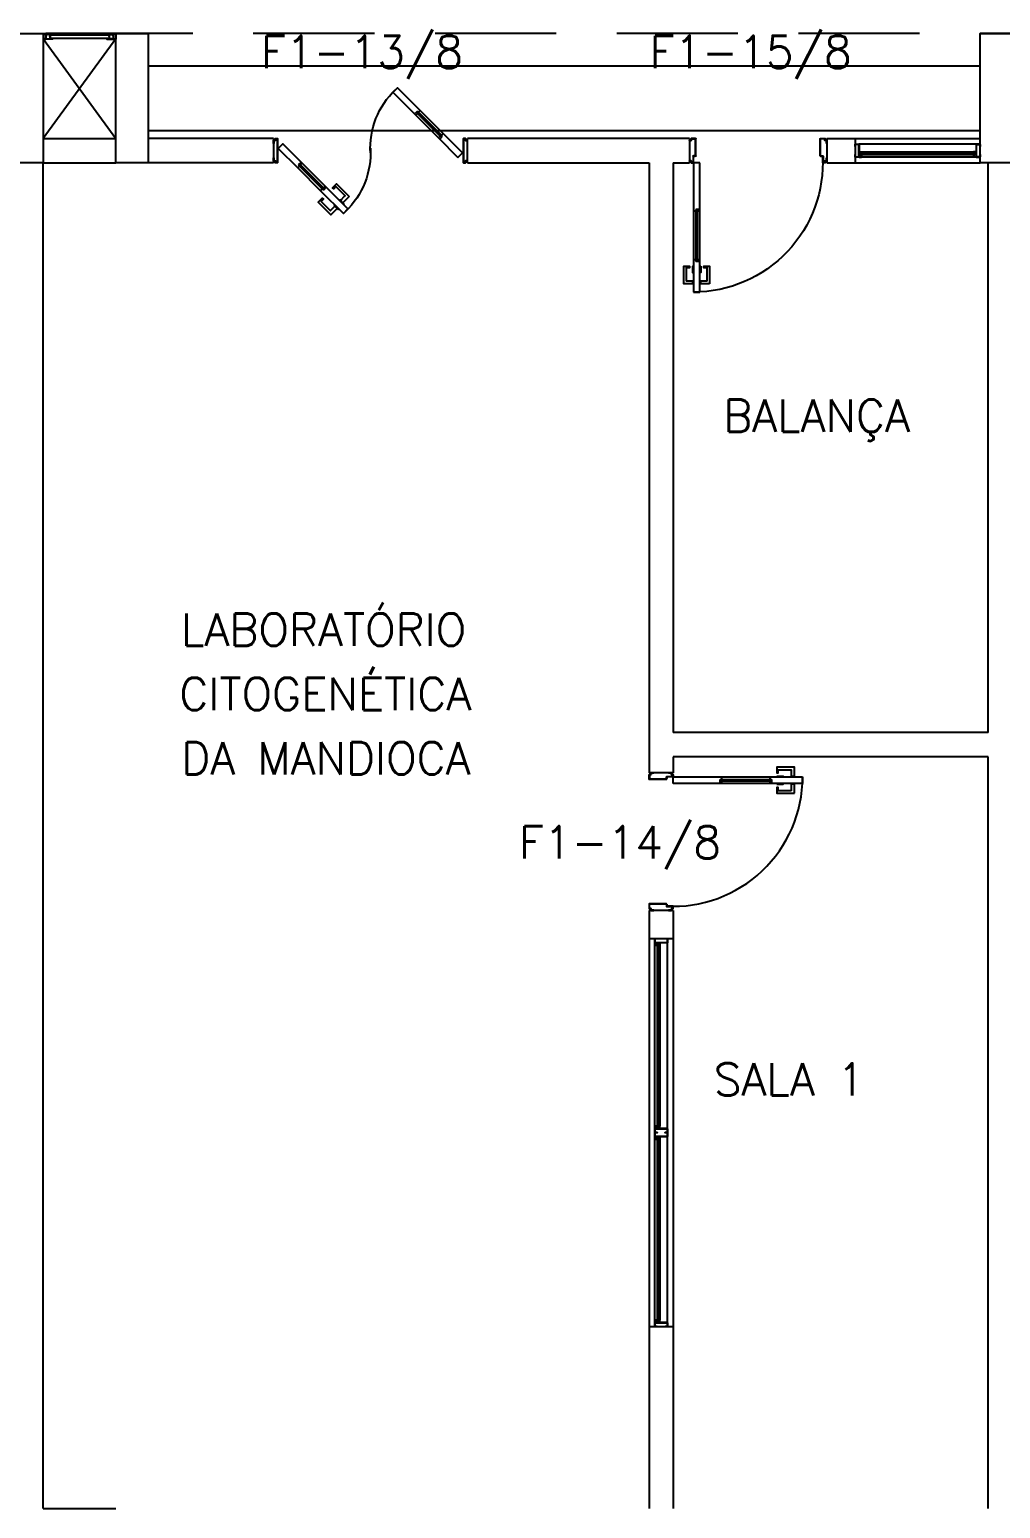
# Model space of a CAD drawing. Header units: millimetres. Extents: x 2801 to 3319, y 1187 to 1422.
# Drawn here: x 2978.44 to 2984.45, y 1314.35 to 1323.5 of the extents above; entities that cross this region are included whole.
import ezdxf

# ---------------------------------------------------------------- set-up
doc = ezdxf.new("R2010")
doc.units = ezdxf.units.MM
doc.linetypes.add('HIDDEN', pattern=[0.375, 0.25, -0.125])
for name, color, linetype in [('AR-ALV', 2, 'Continuous'), ('AR-ESQ', 1, 'Continuous'), ('AR-ESTC', 3, 'Continuous'), ('AR-PEITORIL', 1, 'Continuous'), ('AR-PORTA', 1, 'Continuous'), ('AR-PROJ', 1, 'HIDDEN'), ('AR-SHAFT', 1, 'Continuous'), ('DT-ESQ-BAGUETE-C', 2, 'Continuous'), ('DT-ESQ-BAGUETE-V', 1, 'Continuous'), ('DT-ESQ-CHAPA DOBRADA-V', 1, 'Continuous'), ('DT-ESQ-MARCO-V', 1, 'Continuous'), ('DT-ESQ-PERFIL CADEIRA-C', 2, 'Continuous'), ('DT-ESQ-PERFIL CADEIRA-V', 1, 'Continuous'), ('DT-ESQ-PERFIL U-C', 2, 'Continuous'), ('DT-ESQ-VENEZIANA-C', 2, 'Continuous'), ('DT-ESQ-VENEZIANA-V', 2, 'Continuous'), ('DT-ESQ-VIDRO-C', 2, 'Continuous'), ('ENDEREÇO', 2, 'Continuous'), ('maçaneta', 1, 'Continuous'), ('mov', 1, 'Continuous'), ('PM-PERFIL U-C', 2, 'Continuous'), ('PM-VIDRO', 1, 'Continuous'), ('pm1', 2, 'Continuous'), ('pm2', 2, 'Continuous'), ('TEXTO', 2, 'Continuous')]:
    doc.layers.add(name, color=color, linetype=linetype)
doc.styles.add('UNB-100', font='simplex.shx', dxfattribs={"height": 0.2})
doc.styles.add('UNB1-100', font='simplex.shx', dxfattribs={"height": 0.2})

# ---------------------------------------------------------------- blocks, each defined once
blk = doc.blocks.new('EF05-P')
at = {"layer": 'DT-ESQ-BAGUETE-C', "ltscale": 0.1}
blk.add_lwpolyline([(0.039, -0.05), (0.0255, -0.05), (0.0255, -0.0485), (0.039, -0.0485), (0.039, -0.0365), (0.0255, -0.0365), (0.0255, -0.035), (0.039, -0.035, -0.414214), (0.0405, -0.0365), (0.0405, -0.0485, -0.414214)], format="xyb", close=True, dxfattribs=at)
at = {"layer": 'DT-ESQ-BAGUETE-C', "color": 2, "ltscale": 0.1}
blk.add_lwpolyline([(1.161, -0.05), (1.1745, -0.05), (1.1745, -0.0485), (1.161, -0.0485), (1.161, -0.0365), (1.1745, -0.0365), (1.1745, -0.035), (1.161, -0.035, 0.414214), (1.1595, -0.0365), (1.1595, -0.0485, 0.414214)], format="xyb", close=True, dxfattribs=at)
at = {"layer": 'DT-ESQ-BAGUETE-V', "color": 2, "ltscale": 0.1}
blk.add_line((1.161, -0.05), (0.039, -0.05), dxfattribs=at)
at = {"layer": 'DT-ESQ-CHAPA DOBRADA-V', "color": 2, "ltscale": 0.1}
blk.add_line((1.16, -0.067), (0.04, -0.067), dxfattribs=at)
at = {"layer": 'DT-ESQ-MARCO-V', "color": 1, "ltscale": 0.1}
for p, q in [((0.0235, -0.035), (1.1765, -0.035)), ((0.0235, -0.115), (1.1765, -0.115))]:
    blk.add_line(p, q, dxfattribs=at)
at = {"layer": 'DT-ESQ-PERFIL U-C', "color": 2, "ltscale": 0.1}
for points in [[(0.025, -0.0655), (0.025, -0.0655, 0.414214), (0.0235, -0.067), (0.0235, -0.1135), (0.0015, -0.1135), (0.0015, -0.1), (0, -0.1), (0, -0.1135, 0.414214), (0.0015, -0.115), (0.0235, -0.115, 0.414214), (0.025, -0.1135), (0.025, -0.067), (0.04, -0.067, 1), (0.04, -0.064), (0.025, -0.064), (0.025, -0.0365, 0.414214), (0.0235, -0.035), (0.0015, -0.035, 0.414214), (0, -0.0365), (0, -0.05), (0.0015, -0.05), (0.0015, -0.0365), (0.0235, -0.0365), (0.0235, -0.064, 0.414214), (0.025, -0.0655), (0.04, -0.0655)], [(1.175, -0.0655), (1.175, -0.0655, -0.414214), (1.1765, -0.067), (1.1765, -0.1135), (1.1985, -0.1135), (1.1985, -0.1), (1.2, -0.1), (1.2, -0.1135, -0.414214), (1.1985, -0.115), (1.1765, -0.115, -0.414214), (1.175, -0.1135), (1.175, -0.067), (1.16, -0.067, -1), (1.16, -0.064), (1.175, -0.064), (1.175, -0.0365, -0.414214), (1.1765, -0.035), (1.1985, -0.035, -0.414214), (1.2, -0.0365), (1.2, -0.05), (1.1985, -0.05), (1.1985, -0.0365), (1.1765, -0.0365), (1.1765, -0.064, -0.414214), (1.175, -0.0655), (1.16, -0.0655)]]:
    blk.add_lwpolyline(points, format="xyb", dxfattribs=at)
at = {"layer": 'DT-ESQ-VIDRO-C', "color": 2, "ltscale": 0.1}
blk.add_lwpolyline([(0.027, -0.062), (0.027, -0.052), (1.173, -0.052), (1.173, -0.062)], close=True, dxfattribs=at)
blk = doc.blocks.new('EF01-P')
at = {"layer": 'DT-ESQ-BAGUETE-C', "ltscale": 0.1}
for points in [[(0.0015, 0.035), (0.015, 0.035), (0.015, 0.0335), (0.0015, 0.0335), (0.0015, 0.005), (0.015, 0.005), (0.015, 0.0035), (0.0015, 0.0035, -0.414214), (0, 0.005), (0, 0.0335, -0.414214)], [(0.4485, 0.035), (0.435, 0.035), (0.435, 0.0335), (0.4485, 0.0335), (0.4485, 0.005), (0.435, 0.005), (0.435, 0.0035), (0.4485, 0.0035, 0.414214), (0.45, 0.005), (0.45, 0.0335, 0.414214)]]:
    blk.add_lwpolyline(points, format="xyb", close=True, dxfattribs=at)
at = {"layer": 'DT-ESQ-PERFIL CADEIRA-C', "color": 2, "ltscale": 0.1}
for points in [[(0.01, 0.0015), (0.01, 0.003), (0.0015, 0.003, 1), (0.0015, 0), (0.015, 0, 0.414214), (0.0165, 0.0015), (0.0165, 0.0335), (0.043, 0.0335)], [(0.407, 0.0065), (0.432, 0.0065), (0.432, 0.0165), (0.4335, 0.0165), (0.4335, 0.0065, -0.414214), (0.432, 0.005), (0.407, 0.005), (0.3935, 0.005, -1), (0.3935, 0.008), (0.407, 0.008), (0.407, 0.02), (0.407, 0.032), (0.3935, 0.032, -1), (0.3935, 0.035), (0.407, 0.035), (0.4335, 0.035, -0.414214), (0.435, 0.0335), (0.435, 0.0015), (0.4485, 0.0015)]]:
    blk.add_lwpolyline(points, format="xyb", dxfattribs=at)
at = {"layer": 'DT-ESQ-PERFIL CADEIRA-C', "ltscale": 0.1}
for points in [[(0.043, 0.0065), (0.018, 0.0065), (0.018, 0.0165), (0.0165, 0.0165), (0.0165, 0.0065, 0.414214), (0.018, 0.005), (0.043, 0.005), (0.0565, 0.005, 1), (0.0565, 0.008), (0.043, 0.008), (0.043, 0.02), (0.043, 0.032), (0.0565, 0.032, 1), (0.0565, 0.035), (0.043, 0.035), (0.0165, 0.035, 0.414214), (0.015, 0.0335), (0.015, 0.0015), (0.0015, 0.0015)], [(0.0415, 0.02), (0.0415, 0.032, -0.414214), (0.043, 0.0335), (0.0565, 0.0335)], [(0.0415, 0.02), (0.0415, 0.008, 0.414214), (0.043, 0.0065), (0.0565, 0.0065)], [(0.4085, 0.02), (0.4085, 0.032, 0.414214), (0.407, 0.0335), (0.3935, 0.0335)], [(0.4085, 0.02), (0.4085, 0.008, -0.414214), (0.407, 0.0065), (0.3935, 0.0065)], [(0.44, 0.0015), (0.44, 0.003), (0.4485, 0.003, -1), (0.4485, 0), (0.435, 0, -0.414214), (0.4335, 0.0015), (0.4335, 0.0335), (0.407, 0.0335)]]:
    blk.add_lwpolyline(points, format="xyb", dxfattribs=at)
at = {"layer": 'DT-ESQ-PERFIL CADEIRA-V', "ltscale": 0.1}
blk.add_line((0.015, 0), (0.435, 0), dxfattribs=at)
at = {"layer": 'DT-ESQ-VENEZIANA-C', "ltscale": 0.1}
for p, q in [((0.043, 0.0105), (0.407, 0.0105)), ((0.043, 0.009), (0.407, 0.009))]:
    blk.add_line(p, q, dxfattribs=at)
at = {"layer": 'DT-ESQ-VENEZIANA-V', "ltscale": 0.1}
blk.add_line((0.043, 0.031), (0.407, 0.031), dxfattribs=at)
blk = doc.blocks.new('EF04A-P')
at = {"layer": 'DT-ESQ-BAGUETE-C', "ltscale": 0.1}
for points in [[(0.039, -0.05), (0.0255, -0.05), (0.0255, -0.0485), (0.039, -0.0485), (0.039, -0.0365), (0.0255, -0.0365), (0.0255, -0.035), (0.039, -0.035, -0.414214), (0.0405, -0.0365), (0.0405, -0.0485, -0.414214)], [(0.736, -0.05), (0.7495, -0.05), (0.7495, -0.0485), (0.736, -0.0485), (0.736, -0.0365), (0.7495, -0.0365), (0.7495, -0.035), (0.736, -0.035, 0.414214), (0.7345, -0.0365), (0.7345, -0.0485, 0.414214)]]:
    blk.add_lwpolyline(points, format="xyb", close=True, dxfattribs=at)
at = {"layer": 'DT-ESQ-BAGUETE-V', "ltscale": 0.1}
blk.add_line((0.736, -0.05), (0.039, -0.05), dxfattribs=at)
at = {"layer": 'DT-ESQ-CHAPA DOBRADA-V', "ltscale": 0.1}
blk.add_line((0.735, -0.067), (0.04, -0.067), dxfattribs=at)
at = {"layer": 'DT-ESQ-MARCO-V', "ltscale": 0.1}
for p, q in [((0.0235, -0.035), (0.7515, -0.035)), ((0.0235, -0.115), (0.7515, -0.115))]:
    blk.add_line(p, q, dxfattribs=at)
at = {"layer": 'DT-ESQ-PERFIL U-C', "ltscale": 0.1}
for points in [[(0.025, -0.0655), (0.025, -0.0655, 0.414214), (0.0235, -0.067), (0.0235, -0.1135), (0.0015, -0.1135), (0.0015, -0.1), (0, -0.1), (0, -0.1135, 0.414214), (0.0015, -0.115), (0.0235, -0.115, 0.414214), (0.025, -0.1135), (0.025, -0.067), (0.04, -0.067, 1), (0.04, -0.064), (0.025, -0.064), (0.025, -0.0365, 0.414214), (0.0235, -0.035), (0.0015, -0.035, 0.414214), (0, -0.0365), (0, -0.05), (0.0015, -0.05), (0.0015, -0.0365), (0.0235, -0.0365), (0.0235, -0.064, 0.414214), (0.025, -0.0655), (0.04, -0.0655)], [(0.75, -0.0655), (0.75, -0.0655, -0.414214), (0.7515, -0.067), (0.7515, -0.1135), (0.7735, -0.1135), (0.7735, -0.1), (0.775, -0.1), (0.775, -0.1135, -0.414214), (0.7735, -0.115), (0.7515, -0.115, -0.414214), (0.75, -0.1135), (0.75, -0.067), (0.735, -0.067, -1), (0.735, -0.064), (0.75, -0.064), (0.75, -0.0365, -0.414214), (0.7515, -0.035), (0.7735, -0.035, -0.414214), (0.775, -0.0365), (0.775, -0.05), (0.7735, -0.05), (0.7735, -0.0365), (0.7515, -0.0365), (0.7515, -0.064, -0.414214), (0.75, -0.0655), (0.735, -0.0655)]]:
    blk.add_lwpolyline(points, format="xyb", dxfattribs=at)
at = {"layer": 'DT-ESQ-VIDRO-C', "ltscale": 0.1}
blk.add_lwpolyline([(0.027, -0.062), (0.027, -0.052), (0.748, -0.052), (0.748, -0.062)], close=True, dxfattribs=at)
blk = doc.blocks.new('PM7B')
at = {"layer": 'maçaneta'}
for points in [[(0.7317, -0.2081), (0.7706, -0.247), (0.7848, -0.2329), (0.7576, -0.2056, -0.414214), (0.7576, -0.2035), (0.8131, -0.148), (0.8272, -0.1622), (0.8343, -0.1551), (0.8095, -0.1303)], [(0.806, -0.2824), (0.8449, -0.3213), (0.9227, -0.2435), (0.8979, -0.2187), (0.8908, -0.2258), (0.905, -0.2399), (0.8495, -0.2954, -0.414214), (0.8474, -0.2954), (0.8201, -0.2682)], [(0.8449, -0.3213), (0.806, -0.2824), (0.8201, -0.2682), (0.8474, -0.2954, 0.414214), (0.8495, -0.2954), (0.905, -0.2399), (0.8908, -0.2258), (0.8979, -0.2187), (0.9227, -0.2435)]]:
    blk.add_lwpolyline(points, format="xyb", close=True, dxfattribs=at)
for points in [[(0.7918, -0.2258), (0.7636, -0.2541), (0.7671, -0.2576), (0.7954, -0.2293)], [(0.7918, -0.2258), (0.7636, -0.2541), (0.7671, -0.2576), (0.7954, -0.2293)], [(0.8272, -0.2612), (0.7989, -0.2894), (0.7954, -0.2859), (0.8237, -0.2576)], [(0.8272, -0.2612), (0.7989, -0.2894), (0.7954, -0.2859), (0.8237, -0.2576)]]:
    blk.add_lwpolyline(points, close=True, dxfattribs=at)
at = {"layer": 'mov'}
for centre, start, end in [((0.0994, 0.0888), 356.80287, 46.39924), ((1.1006, 0.0612), 176.80287, 226.39924)]:
    blk.add_arc(centre, 0.5014, start, end, dxfattribs=at)
at = {"layer": 'PM-PERFIL U-C'}
for p, q in [((0, 0.12), (0, 0.1385)), ((0.002, 0.12), (0, 0.12)), ((0.0015, 0.14), (0.01, 0.14)), ((0.0105, 0.138), (0.002, 0.138)), ((0.002, 0.138), (0.002, 0.12)), ((0.01, 0.14), (0.01, 0.1485)), ((0.0115, 0.15), (0.0235, 0.15)), ((0.023, 0.148), (0.012, 0.148)), ((0.012, 0.148), (0.012, 0.1395)), ((0.023, 0.148), (0.023, 0.002)), ((0.025, 0.1485), (0.025, 0.0015)), ((1.175, 0.1485), (1.175, 0.0015)), ((1.1885, 0.15), (1.1765, 0.15)), ((1.177, 0.148), (1.188, 0.148)), ((1.177, 0.148), (1.177, 0.002)), ((1.188, 0.148), (1.188, 0.1395)), ((1.1895, 0.138), (1.198, 0.138)), ((1.19, 0.14), (1.19, 0.1485)), ((1.1985, 0.14), (1.19, 0.14)), ((1.198, 0.138), (1.198, 0.12)), ((1.198, 0.12), (1.2, 0.12)), ((1.2, 0.12), (1.2, 0.1385)), ((0, 0.0115), (0, 0.03)), ((0, 0.03), (0.002, 0.03)), ((0.01, 0.01), (0.0015, 0.01)), ((0.002, 0.03), (0.002, 0.012)), ((0.002, 0.012), (0.0105, 0.012)), ((0.01, 0.0015), (0.01, 0.01)), ((0.0235, 0), (0.0115, 0)), ((0.012, 0.0105), (0.012, 0.002)), ((0.012, 0.002), (0.023, 0.002)), ((1.1765, 0), (1.1885, 0)), ((1.188, 0.002), (1.177, 0.002)), ((1.188, 0.0105), (1.188, 0.002)), ((1.198, 0.012), (1.1895, 0.012)), ((1.19, 0.01), (1.1985, 0.01)), ((1.19, 0.0015), (1.19, 0.01)), ((1.198, 0.03), (1.198, 0.012)), ((1.2, 0.03), (1.198, 0.03)), ((1.2, 0.0115), (1.2, 0.03))]:
    blk.add_line(p, q, dxfattribs=at)
for centre, start, end in [((0.0015, 0.1385), 90, 180), ((0.0115, 0.1485), 90, 180), ((0.0105, 0.1395), 270, 0), ((0.0235, 0.1485), 0, 90), ((1.1765, 0.1485), 90, 180), ((1.1895, 0.1395), 180, 270), ((1.1885, 0.1485), 0, 90), ((1.1985, 0.1385), 0, 90), ((0.0015, 0.0115), 180, 270), ((0.0115, 0.0015), 180, 270), ((0.0105, 0.0105), 0, 90), ((0.0235, 0.0015), 269.93864, 0), ((1.1765, 0.0015), 180, 270.06136), ((1.1895, 0.0105), 90, 180), ((1.1885, 0.0015), 270, 0), ((1.1985, 0.0115), 270, 0)]:
    blk.add_arc(centre, 0.0015, start, end, dxfattribs=at)
at = {"layer": 'PM-VIDRO'}
for p, q in [((0.1607, 0.1707), (0.3021, 0.3122)), ((0.3092, 0.3051), (0.1677, 0.1637)), ((0.8908, -0.1551), (1.0323, -0.0137)), ((1.0393, -0.0207), (0.8979, -0.1622))]:
    blk.add_line(p, q, dxfattribs=at)
at = {"layer": 'pm1'}
for p, q in [((0.3021, 0.3122), (0.2915, 0.3228)), ((0.3021, 0.3122), (0.3092, 0.3192)), ((0.3268, 0.3016), (0.3092, 0.3192)), ((0.3162, 0.3122), (0.3092, 0.3051)), ((0.3198, 0.2945), (0.3092, 0.3051)), ((0.3268, 0.3016), (0.3198, 0.2945)), ((0.0296, 0.0609), (0.1501, 0.1813)), ((0.1783, 0.1531), (0.0579, 0.0326)), ((0.1501, 0.1813), (0.1607, 0.1707)), ((0.1536, 0.1637), (0.1607, 0.1707)), ((0.1713, 0.146), (0.1536, 0.1637)), ((0.1677, 0.1637), (0.1607, 0.1566)), ((0.1677, 0.1637), (0.1783, 0.1531)), ((0.1783, 0.1531), (0.1713, 0.146)), ((0.0579, 0.0326), (0.0296, 0.0609)), ((1.0217, -0.0031), (1.0287, 0.004)), ((1.0287, 0.004), (1.0464, -0.0137)), ((1.0323, -0.0137), (1.0393, -0.0066)), ((1.0464, -0.0137), (1.0393, -0.0207)), ((0.8732, -0.1516), (0.8802, -0.1445)), ((0.8732, -0.1516), (0.8908, -0.1692)), ((0.8802, -0.1445), (0.8908, -0.1551)), ((0.8838, -0.1622), (0.8908, -0.1551)), ((0.8979, -0.1622), (0.8908, -0.1692)), ((0.8979, -0.1622), (0.9085, -0.1728))]:
    blk.add_line(p, q, dxfattribs=at)
for points in [[(0.2915, 0.3228), (0.4329, 0.4642), (0.4612, 0.4359), (0.3198, 0.2945)], [(1.0323, -0.0137), (1.0217, -0.0031), (1.1421, 0.1174), (1.1704, 0.0891), (1.0499, -0.0313), (1.0393, -0.0207)], [(0.9085, -0.1728), (0.7671, -0.3142), (0.7388, -0.2859), (0.8732, -0.1516)]]:
    blk.add_lwpolyline(points, dxfattribs=at)
at = {"layer": 'pm2'}
for p, q in [((0.1501, 0.1813), (0.2915, 0.3228)), ((0.3198, 0.2945), (0.1783, 0.1531)), ((0.8802, -0.1445), (1.0217, -0.0031)), ((1.0499, -0.0313), (0.9085, -0.1728))]:
    blk.add_line(p, q, dxfattribs=at)
blk = doc.blocks.new('PM3V')
at = {"layer": 'maçaneta'}
for points in [[(0.02, 0.9), (-0.035, 0.9), (-0.035, 0.79), (0, 0.79), (0, 0.8), (-0.02, 0.8), (-0.02, 0.8785, -0.414214), (-0.0185, 0.88), (0.02, 0.88)], [(0.125, 0.9), (0.07, 0.9), (0.07, 0.88), (0.1085, 0.88, -0.414214), (0.11, 0.8785), (0.11, 0.8), (0.09, 0.8), (0.09, 0.79), (0.125, 0.79)]]:
    blk.add_lwpolyline(points, format="xyb", close=True, dxfattribs=at)
for points in [[(0.02, 0.79), (0.02, 0.83), (0.025, 0.83), (0.025, 0.79)], [(0.07, 0.79), (0.07, 0.83), (0.065, 0.83), (0.065, 0.79)]]:
    blk.add_lwpolyline(points, close=True, dxfattribs=at)
at = {"layer": 'mov'}
blk.add_arc((0.025, 0.15), 0.8, 356.84716, 90, dxfattribs=at)
at = {"layer": 'PM-PERFIL U-C'}
for p, q in [((0, 0.12), (0, 0.1385)), ((0.002, 0.12), (0, 0.12)), ((0.0015, 0.14), (0.01, 0.14)), ((0.002, 0.138), (0.002, 0.12)), ((0.0105, 0.138), (0.002, 0.138)), ((0.01, 0.14), (0.01, 0.1485)), ((0.0115, 0.15), (0.0235, 0.15)), ((0.012, 0.148), (0.012, 0.1395)), ((0.023, 0.148), (0.012, 0.148)), ((0.023, 0.1085), (0.023, 0.148)), ((0.038, 0.107), (0.0245, 0.107)), ((0.025, 0.1485), (0.025, 0.109)), ((0.0385, 0.109), (0.025, 0.109)), ((0.038, 0.107), (0.038, 0.002)), ((0.04, 0.1075), (0.04, 0.0015)), ((0.81, 0.1075), (0.81, 0.0015)), ((0.8115, 0.109), (0.825, 0.109)), ((0.812, 0.107), (0.8255, 0.107)), ((0.812, 0.107), (0.812, 0.002)), ((0.825, 0.1485), (0.825, 0.109)), ((0.8385, 0.15), (0.8265, 0.15)), ((0.827, 0.148), (0.838, 0.148)), ((0.827, 0.1085), (0.827, 0.148)), ((0.838, 0.148), (0.838, 0.1395)), ((0.8395, 0.138), (0.848, 0.138)), ((0.84, 0.14), (0.84, 0.1485)), ((0.8485, 0.14), (0.84, 0.14)), ((0.848, 0.138), (0.848, 0.12)), ((0.848, 0.12), (0.85, 0.12)), ((0.85, 0.12), (0.85, 0.1385)), ((0, 0.03), (0.002, 0.03)), ((0, 0.0115), (0, 0.03)), ((0.01, 0.01), (0.0015, 0.01)), ((0.002, 0.03), (0.002, 0.012)), ((0.002, 0.012), (0.0105, 0.012)), ((0.01, 0.0015), (0.01, 0.01)), ((0.0385, 0), (0.0115, 0)), ((0.012, 0.0105), (0.012, 0.002)), ((0.012, 0.002), (0.038, 0.002)), ((0.8115, 0), (0.8385, 0)), ((0.838, 0.002), (0.812, 0.002)), ((0.838, 0.0105), (0.838, 0.002)), ((0.848, 0.012), (0.8395, 0.012)), ((0.84, 0.0015), (0.84, 0.01)), ((0.84, 0.01), (0.8485, 0.01)), ((0.85, 0.03), (0.848, 0.03)), ((0.848, 0.03), (0.848, 0.012)), ((0.85, 0.0115), (0.85, 0.03))]:
    blk.add_line(p, q, dxfattribs=at)
for centre, start, end in [((0.0015, 0.1385), 90, 180), ((0.0115, 0.1485), 90, 180), ((0.0105, 0.1395), 270, 0), ((0.0245, 0.1085), 180, 270), ((0.0235, 0.1485), 360, 90), ((0.0385, 0.1075), 0, 90), ((0.8115, 0.1075), 90, 180), ((0.8265, 0.1485), 90, 180), ((0.8255, 0.1085), 270, 0), ((0.8395, 0.1395), 180, 270), ((0.8385, 0.1485), 0, 90), ((0.8485, 0.1385), 0, 90), ((0.0015, 0.0115), 180, 270), ((0.0115, 0.0015), 180, 270), ((0.0105, 0.0105), 0, 90), ((0.0385, 0.0015), 269.93864, 0), ((0.8115, 0.0015), 180, 270.06136), ((0.8395, 0.0105), 90, 180), ((0.8385, 0.0015), 270, 0), ((0.8485, 0.0115), 270, 0)]:
    blk.add_arc(centre, 0.0015, start, end, dxfattribs=at)
at = {"layer": 'PM-VIDRO'}
for p, q in [((0.04, 0.45), (0.04, 0.75)), ((0.05, 0.75), (0.05, 0.45))]:
    blk.add_line(p, q, dxfattribs=at)
at = {"layer": 'pm1'}
for p, q in [((0.025, 0.95), (0.065, 0.95)), ((0.025, 0.75), (0.025, 0.95)), ((0.065, 0.95), (0.065, 0.76)), ((0.04, 0.75), (0.025, 0.75)), ((0.065, 0.76), (0.04, 0.76)), ((0.04, 0.75), (0.04, 0.76)), ((0.05, 0.76), (0.05, 0.75)), ((0.065, 0.75), (0.05, 0.75)), ((0.065, 0.76), (0.065, 0.75)), ((0.025, 0.15), (0.025, 0.45)), ((0.04, 0.45), (0.025, 0.45)), ((0.04, 0.44), (0.04, 0.45)), ((0.065, 0.44), (0.04, 0.44)), ((0.065, 0.45), (0.05, 0.45)), ((0.05, 0.45), (0.05, 0.44)), ((0.065, 0.45), (0.065, 0.44)), ((0.065, 0.44), (0.065, 0.15)), ((0.065, 0.15), (0.025, 0.15))]:
    blk.add_line(p, q, dxfattribs=at)
at = {"layer": 'pm2'}
for p, q in [((0.025, 0.45), (0.025, 0.75)), ((0.065, 0.75), (0.065, 0.45)), ((0.025, 0.15), (0.025, 0.109)), ((0.025, 0.109), (0.035, 0.109)), ((0.8252, 0.109), (0.8152, 0.109)), ((0.8152, 0), (0.8402, 0)), ((0.8402, 0.01), (0.8502, 0.01)), ((0.8402, 0), (0.8402, 0.01))]:
    blk.add_line(p, q, dxfattribs=at)
blk = doc.blocks.new('PM3V-B')
at = {"layer": 'maçaneta'}
for points in [[(0.02, 0.9), (-0.035, 0.9), (-0.035, 0.79), (0, 0.79), (0, 0.8), (-0.02, 0.8), (-0.02, 0.8785, -0.414214), (-0.0185, 0.88), (0.02, 0.88)], [(0.125, 0.9), (0.07, 0.9), (0.07, 0.88), (0.1085, 0.88, -0.414214), (0.11, 0.8785), (0.11, 0.8), (0.09, 0.8), (0.09, 0.79), (0.125, 0.79)]]:
    blk.add_lwpolyline(points, format="xyb", close=True, dxfattribs=at)
for points in [[(0.02, 0.79), (0.02, 0.83), (0.025, 0.83), (0.025, 0.79)], [(0.07, 0.79), (0.07, 0.83), (0.065, 0.83), (0.065, 0.79)]]:
    blk.add_lwpolyline(points, close=True, dxfattribs=at)
at = {"layer": 'mov'}
blk.add_arc((0.025, 0.15), 0.8, 356.84716, 90, dxfattribs=at)
at = {"layer": 'PM-PERFIL U-C'}
for p, q in [((0, 0.12), (0, 0.1385)), ((0.002, 0.12), (0, 0.12)), ((0.0015, 0.14), (0.01, 0.14)), ((0.002, 0.138), (0.002, 0.12)), ((0.0105, 0.138), (0.002, 0.138)), ((0.01, 0.14), (0.01, 0.1485)), ((0.0115, 0.15), (0.0235, 0.15)), ((0.012, 0.148), (0.012, 0.1395)), ((0.023, 0.148), (0.012, 0.148)), ((0.023, 0.1085), (0.023, 0.148)), ((0.038, 0.107), (0.0245, 0.107)), ((0.025, 0.15), (0.025, 0.109)), ((0.025, 0.1485), (0.025, 0.109)), ((0.025, 0.109), (0.035, 0.109)), ((0.0385, 0.109), (0.025, 0.109)), ((0.038, 0.107), (0.038, 0.002)), ((0.04, 0.1075), (0.04, 0.0015)), ((0.81, 0.1075), (0.81, 0.0015)), ((0.8115, 0.109), (0.825, 0.109)), ((0.812, 0.107), (0.8255, 0.107)), ((0.812, 0.107), (0.812, 0.002)), ((0.8252, 0.109), (0.8152, 0.109)), ((0.825, 0.1485), (0.825, 0.109)), ((0.8385, 0.15), (0.8265, 0.15)), ((0.827, 0.148), (0.838, 0.148)), ((0.827, 0.1085), (0.827, 0.148)), ((0.838, 0.148), (0.838, 0.1395)), ((0.8395, 0.138), (0.848, 0.138)), ((0.84, 0.14), (0.84, 0.1485)), ((0.8485, 0.14), (0.84, 0.14)), ((0.848, 0.138), (0.848, 0.12)), ((0.848, 0.12), (0.85, 0.12)), ((0.85, 0.12), (0.85, 0.1385)), ((0, 0.03), (0.002, 0.03)), ((0, 0.0115), (0, 0.03)), ((0.01, 0.01), (0.0015, 0.01)), ((0.002, 0.03), (0.002, 0.012)), ((0.002, 0.012), (0.0105, 0.012)), ((0.01, 0.0015), (0.01, 0.01)), ((0.0385, 0), (0.0115, 0)), ((0.012, 0.0105), (0.012, 0.002)), ((0.012, 0.002), (0.038, 0.002)), ((0.8115, 0), (0.8385, 0)), ((0.838, 0.002), (0.812, 0.002)), ((0.8152, 0), (0.8402, 0)), ((0.838, 0.0105), (0.838, 0.002)), ((0.848, 0.012), (0.8395, 0.012)), ((0.84, 0.0015), (0.84, 0.01)), ((0.84, 0.01), (0.8485, 0.01)), ((0.8402, 0.01), (0.8502, 0.01)), ((0.8402, 0), (0.8402, 0.01)), ((0.85, 0.03), (0.848, 0.03)), ((0.848, 0.03), (0.848, 0.012)), ((0.85, 0.0115), (0.85, 0.03))]:
    blk.add_line(p, q, dxfattribs=at)
for centre, start, end in [((0.0015, 0.1385), 90, 180), ((0.0115, 0.1485), 90, 180), ((0.0105, 0.1395), 270, 0), ((0.0245, 0.1085), 180, 270), ((0.0235, 0.1485), 360, 90), ((0.0385, 0.1075), 0, 90), ((0.8115, 0.1075), 90, 180), ((0.8265, 0.1485), 90, 180), ((0.8255, 0.1085), 270, 0), ((0.8395, 0.1395), 180, 270), ((0.8385, 0.1485), 0, 90), ((0.8485, 0.1385), 0, 90), ((0.0015, 0.0115), 180, 270), ((0.0115, 0.0015), 180, 270), ((0.0105, 0.0105), 0, 90), ((0.0385, 0.0015), 269.93864, 0), ((0.8115, 0.0015), 180, 270.06136), ((0.8395, 0.0105), 90, 180), ((0.8385, 0.0015), 270, 0), ((0.8485, 0.0115), 270, 0)]:
    blk.add_arc(centre, 0.0015, start, end, dxfattribs=at)
at = {"layer": 'PM-VIDRO'}
for p, q in [((0.04, 0.45), (0.04, 0.75)), ((0.05, 0.75), (0.05, 0.45))]:
    blk.add_line(p, q, dxfattribs=at)
at = {"layer": 'pm1'}
for p, q in [((0.025, 0.95), (0.065, 0.95)), ((0.025, 0.75), (0.025, 0.95)), ((0.065, 0.95), (0.065, 0.76)), ((0.04, 0.75), (0.025, 0.75)), ((0.065, 0.76), (0.04, 0.76)), ((0.04, 0.75), (0.04, 0.76)), ((0.05, 0.76), (0.05, 0.75)), ((0.065, 0.75), (0.05, 0.75)), ((0.065, 0.76), (0.065, 0.75)), ((0.025, 0.15), (0.025, 0.45)), ((0.04, 0.45), (0.025, 0.45)), ((0.04, 0.44), (0.04, 0.45)), ((0.065, 0.44), (0.04, 0.44)), ((0.065, 0.45), (0.05, 0.45)), ((0.05, 0.45), (0.05, 0.44)), ((0.065, 0.45), (0.065, 0.44)), ((0.065, 0.44), (0.065, 0.15)), ((0.065, 0.15), (0.025, 0.15))]:
    blk.add_line(p, q, dxfattribs=at)
at = {"layer": 'pm2'}
for p, q in [((0.025, 0.45), (0.025, 0.75)), ((0.065, 0.75), (0.065, 0.45))]:
    blk.add_line(p, q, dxfattribs=at)

msp = doc.modelspace()

# ---------------------------------------------------------------- linework, layer by layer
at = {"layer": 'AR-ALV'}
for p, q in [((2978.5249, 1322.8248), (2978.9749, 1322.8248)), ((2979.9499, 1322.8248), (2979.1749, 1322.8248)), ((2979.9499, 1322.8248), (2979.9499, 1322.6748)), ((2981.1499, 1322.6748), (2981.1499, 1322.8248)), ((2982.5247, 1322.8248), (2981.1499, 1322.8248)), ((2982.5247, 1322.8248), (2982.5247, 1322.6748)), ((2983.3749, 1322.8248), (2983.5499, 1322.8248)), ((2983.3749, 1322.8248), (2983.3749, 1322.6748)), ((2983.5499, 1322.8248), (2983.5499, 1322.6748)), ((2978.5249, 1314.3498), (2978.5249, 1322.6748)), ((2978.5249, 1322.6748), (2978.9749, 1322.6748)), ((2979.9499, 1322.6748), (2979.1749, 1322.6748)), ((2981.1499, 1322.6748), (2982.2749, 1322.6748)), ((2982.2749, 1322.6748), (2982.2749, 1318.8998)), ((2982.4247, 1322.6748), (2982.4249, 1319.1498)), ((2982.4247, 1322.6748), (2982.5247, 1322.6748)), ((2983.3749, 1322.6748), (2983.5499, 1322.6748)), ((2984.3749, 1319.1498), (2984.3749, 1322.6748)), ((2984.3749, 1319.1498), (2982.4249, 1319.1498)), ((2984.3749, 1318.9998), (2982.4249, 1318.9998)), ((2982.4249, 1318.9998), (2982.4249, 1318.8998)), ((2984.3749, 1314.3498), (2984.3749, 1318.9998)), ((2982.4249, 1318.8998), (2982.2749, 1318.8998)), ((2982.2749, 1318.0498), (2982.2749, 1317.8748)), ((2982.4249, 1318.0498), (2982.2749, 1318.0498)), ((2982.4249, 1318.0498), (2982.4249, 1317.8748)), ((2982.2749, 1317.8748), (2982.4249, 1317.8748)), ((2982.2749, 1315.4748), (2982.4249, 1315.4748)), ((2982.2749, 1315.4748), (2982.2749, 1314.3498)), ((2982.4249, 1315.4748), (2982.4249, 1314.3498)), ((2978.5249, 1314.3498), (2978.9749, 1314.3498))]:
    msp.add_line(p, q, dxfattribs=at)
at = {"layer": 'AR-ESTC'}
for points in [[(2978.3249, 1322.6748), (2978.3249, 1323.4748), (2978.5249, 1323.4748), (2978.5249, 1322.6748)], [(2978.9749, 1322.6748), (2978.9749, 1323.4748), (2979.1749, 1323.4748), (2979.1749, 1322.6748)], [(2984.3249, 1322.6748), (2984.3249, 1323.4748), (2984.5249, 1323.4748), (2984.5249, 1322.6748)]]:
    msp.add_lwpolyline(points, close=True, dxfattribs=at)
at = {"layer": 'AR-PEITORIL'}
for p, q in [((2983.5499, 1322.8248), (2984.3249, 1322.8248)), ((2983.5499, 1322.6748), (2984.3249, 1322.6748)), ((2982.2749, 1317.8748), (2982.2749, 1315.4748)), ((2982.4249, 1317.8748), (2982.4249, 1315.4748))]:
    msp.add_line(p, q, dxfattribs=at)
at = {"layer": 'AR-PROJ', "ltscale": 3}
msp.add_line((3032.3249, 1323.4748), (2973.1749, 1323.4748), dxfattribs=at)
at = {"layer": 'AR-SHAFT'}
for p, q in [((2978.9749, 1323.4413), (2978.5249, 1322.8248)), ((2978.5264, 1323.4398), (2978.9749, 1322.8248)), ((2979.1749, 1323.2748), (2984.3249, 1323.2748)), ((2979.1749, 1322.8748), (2984.3249, 1322.8748))]:
    msp.add_line(p, q, dxfattribs=at)

# ---------------------------------------------------------------- block references
at = {"layer": 'AR-ESQ'}
for name, p, rotation in [('EF01-P', (2978.9749, 1323.4748), 180), ('EF04A-P', (2984.3249, 1322.6748), 180), ('EF05-P', (2982.2749, 1316.6748), 90), ('EF05-P', (2982.2749, 1315.4748), 90)]:
    msp.add_blockref(name, p, dxfattribs=dict(at, rotation=rotation))
at = {"layer": 'AR-PORTA', "xscale": -1}
msp.add_blockref('PM7B', (2981.1499, 1322.6748), dxfattribs=at)
at = {"layer": 'AR-PORTA', "xscale": -1, "rotation": 180}
msp.add_blockref('PM3V-B', (2982.5247, 1322.8248), dxfattribs=at)
at = {"layer": 'AR-PORTA', "rotation": 270}
msp.add_blockref('PM3V', (2982.2749, 1318.8998), dxfattribs=at)

# ---------------------------------------------------------------- texts
at = {"layer": 'ENDEREÇO', "style": 'UNB1-100'}
for s, p in [('F1-13/8', (2979.872, 1323.2605)), ('F1-15/8', (2982.2775, 1323.2605)), ('F1-14/8', (2981.4694, 1318.3708))]:
    msp.add_text(s, height=0.2, dxfattribs=at).set_placement(p)
at = {"layer": 'TEXTO', "style": 'UNB-100'}
for s, p in [('BALANÇA', (2982.7334, 1321.0097)), ('LABORATÓRIO', (2979.3771, 1319.6868)), ('CITOGENÉTICA', (2979.3668, 1319.289)), ('DA MANDIOCA', (2979.3789, 1318.8912)), ('SALA 1', (2982.6756, 1316.9034))]:
    msp.add_text(s, height=0.2, dxfattribs=at).set_placement(p)

doc.saveas('drawing.dxf')
